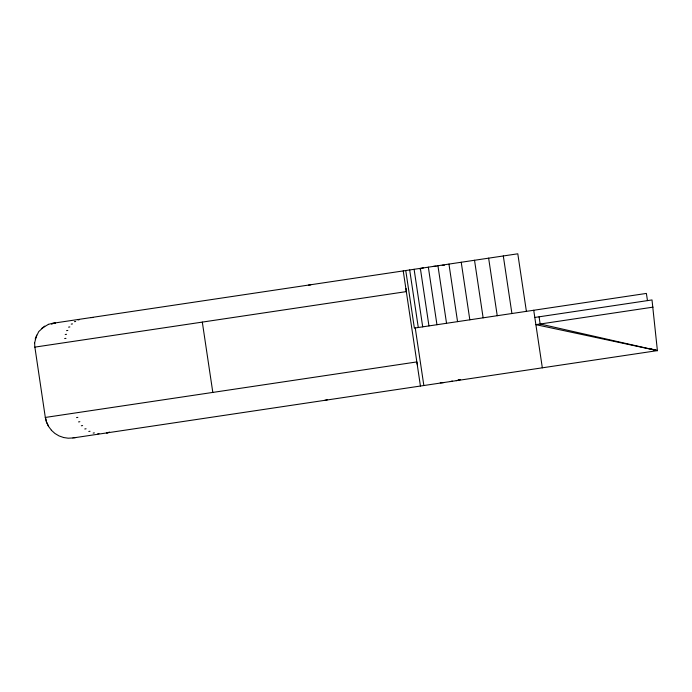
<?xml version="1.0" encoding="UTF-8"?>
<svg xmlns="http://www.w3.org/2000/svg" width="692" height="692" viewBox="0 0 692 692"><rect width="100%" height="100%" fill="white"/><g stroke="black" fill="none" stroke-linecap="round" stroke-linejoin="round"><path stroke-width="1.04" d="M34.6 343.042L36.633 335.11M35.197 338.985L38.726 331.589L44.746 326.105M41.399 328.562L48.44 324.349M450.302 381.569L452.334 381.05M456.279 380.678L460.37 379.631M48.379 324.358L52.41 323.346M55.36 322.904L51.407 323.908L55.455 322.896M106.802 432.907L109.474 432.232M106.75 432.915L109.431 432.24M52.341 323.354L517.798 253.8L526.396 311.357M78.023 319.929L79.243 319.747M74.425 321.668L75.67 321.486M71.233 324.098L72.504 323.908M68.577 327.126L69.857 326.935M66.544 330.638L67.842 330.447M65.221 334.495L66.527 334.297M64.659 338.544L65.974 338.353M534.804 317.455L652.011 299.939L657.4 350.619L72.945 437.967M653.084 307.136L535.885 324.652L657.4 350.619L649.087 348.37M34.877 347.125L45.317 417.449L416.835 361.925A24.332 23.857 81.5 0 0 417.44 364.736M76.535 417.596L77.85 417.397M78.542 421.921L79.848 421.722M81.327 425.762L82.625 425.571M84.787 428.979L86.067 428.789M88.784 431.445L90.038 431.263M93.169 433.071L94.397 432.889M458.389 379.813L460.396 379.519M97.771 433.78L98.973 433.607M90.73 317.619L92.892 317.507M74.165 437.595L76.068 437.5M74.061 437.612L75.964 437.517M73.015 437.958L68.188 438.2L63.482 437.508M657.4 350.619L540.149 324.012L539.077 316.815M63.543 437.5L58.993 435.899L54.902 433.443L51.364 430.242M45.317 417.449L46.476 422.085L48.526 426.402L51.433 430.225M48.596 426.393L46.546 422.077L45.387 417.44M647.47 300.613L646.389 293.425L414.37 328.094L405.763 270.537M533.731 310.258L542.329 367.815M503.309 255.962L511.907 313.519M488.63 258.151L497.237 315.716M474.522 260.261L483.128 317.818M461.227 262.251L469.825 319.808M448.952 264.084L457.559 321.642M437.932 265.728L446.539 323.294M428.348 267.164L436.946 324.721M420.355 268.358L428.953 325.915M414.101 269.292L422.7 326.849M409.681 269.949L418.288 327.515M415.252 327.965L423.85 385.522M403.228 270.918L420.433 386.032M202.315 322.1L212.816 392.416M34.669 343.024L34.808 347.133L406.325 291.609A20.959 20.544 81.5 0 1 406.092 288.538M308.589 285.078A27.014 21.919 81.5 0 1 310.734 284.888M432.967 266.481A27.403 26.979 81.5 0 1 436.116 266.195M442.223 265.278A26.979 26.962 81.5 0 1 444.342 265.296M419.568 268.885A20.821 20.414 81.5 0 1 423.452 267.89M443.996 382.538A24.332 23.857 81.5 0 1 440.259 382.788M327.463 399.716A28.216 22.897 81.5 0 1 324.825 400.305"/></g></svg>
